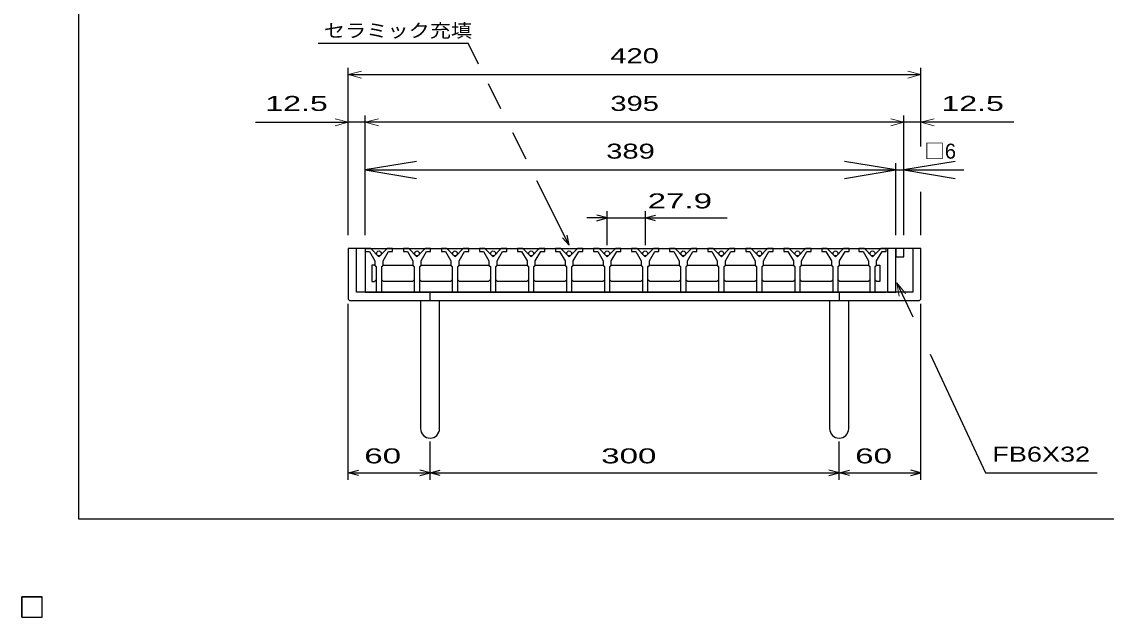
# Model space of a CAD drawing. Units: millimetres, scale not verified. Extents: x -910 to 862, y -642 to 530.
# Drawn here: x -910 to -115, y -642 to -206 of the extents above; entities that cross this region are included whole.
import ezdxf
from ezdxf.enums import TextEntityAlignment as Align

# ---------------------------------------------------------------- set-up
doc = ezdxf.new("R2010")
doc.units = ezdxf.units.MM
doc.header["$LTSCALE"] = 5
for name, color, linetype, lineweight in [('0_2', 150, 'Continuous', 25), ('16', 3, 'Continuous', 25), ('17', 3, 'Continuous', 25), ('19', 6, 'Continuous', 25), ('22', 4, 'Continuous', 25)]:
    doc.layers.add(name, color=color, linetype=linetype, lineweight=lineweight)
doc.styles.add('ベクトル', font='')
doc.styles.get('ベクトル').set_extended_font_data('ベクトル')

# ---------------------------------------------------------------- blocks, each defined once
blk = doc.blocks.new('open_arrow')
at = {"color": 0, "linetype": 'Continuous', "lineweight": -2}
blk.add_lwpolyline([(7.5, 1.25), (0, 0), (7.5, -1.25)], dxfattribs=at)

msp = doc.modelspace()

# ---------------------------------------------------------------- linework, layer by layer
at = {"layer": '0_2'}
for p, q in [((-868, -570.5), (-868, 529.5)), ((862, -570.5), (-868, -570.5))]:
    msp.add_line(p, q, dxfattribs=at)
at = {"layer": '16'}
for p, q in [((-658, -372.09), (-658, -374.09)), ((-654, -372.09), (-658, -372.09)), ((-658, -372.09), (-276, -372.09)), ((-658, -372.09), (-658, -404.09)), ((-648, -378.09), (-654, -372.09)), ((-642, -372.09), (-648, -378.09)), ((-638, -372.09), (-642, -372.09)), ((-638, -374.09), (-638, -372.09)), ((-630.1, -372.09), (-630.1, -374.09)), ((-626.1, -372.09), (-630.1, -372.09)), ((-620.1, -378.09), (-626.1, -372.09)), ((-614.1, -372.09), (-620.1, -378.09)), ((-610.1, -372.09), (-614.1, -372.09)), ((-610.1, -374.09), (-610.1, -372.09)), ((-602.2, -372.09), (-602.2, -374.09)), ((-598.2, -372.09), (-602.2, -372.09)), ((-592.2, -378.09), (-598.2, -372.09)), ((-586.2, -372.09), (-592.2, -378.09)), ((-582.2, -372.09), (-586.2, -372.09)), ((-582.2, -374.09), (-582.2, -372.09)), ((-574.3, -372.09), (-574.3, -374.09)), ((-570.3, -372.09), (-574.3, -372.09)), ((-564.3, -378.09), (-570.3, -372.09)), ((-558.3, -372.09), (-564.3, -378.09)), ((-554.3, -372.09), (-558.3, -372.09)), ((-554.3, -374.09), (-554.3, -372.09)), ((-546.4, -372.09), (-546.4, -374.09)), ((-542.4, -372.09), (-546.4, -372.09)), ((-536.4, -378.09), (-542.4, -372.09)), ((-530.4, -372.09), (-536.4, -378.09)), ((-526.4, -372.09), (-530.4, -372.09)), ((-526.4, -374.09), (-526.4, -372.09)), ((-518.5, -372.09), (-518.5, -374.09)), ((-514.5, -372.09), (-518.5, -372.09)), ((-508.5, -378.09), (-514.5, -372.09)), ((-502.5, -372.09), (-508.5, -378.09)), ((-498.5, -372.09), (-502.5, -372.09)), ((-498.5, -374.09), (-498.5, -372.09)), ((-490.6, -372.09), (-490.6, -374.09)), ((-486.6, -372.09), (-490.6, -372.09)), ((-480.6, -378.09), (-486.6, -372.09)), ((-474.6, -372.09), (-480.6, -378.09)), ((-470.6, -372.09), (-474.6, -372.09)), ((-470.6, -374.09), (-470.6, -372.09)), ((-462.7, -372.09), (-462.7, -374.09)), ((-458.7, -372.09), (-462.7, -372.09)), ((-452.7, -378.09), (-458.7, -372.09)), ((-446.7, -372.09), (-452.7, -378.09)), ((-442.7, -372.09), (-446.7, -372.09)), ((-442.7, -374.09), (-442.7, -372.09)), ((-434.8, -372.09), (-434.8, -374.09)), ((-430.8, -372.09), (-434.8, -372.09)), ((-424.8, -378.09), (-430.8, -372.09)), ((-418.8, -372.09), (-424.8, -378.09)), ((-414.8, -372.09), (-418.8, -372.09)), ((-414.8, -374.09), (-414.8, -372.09)), ((-406.9, -372.09), (-406.9, -374.09)), ((-402.9, -372.09), (-406.9, -372.09)), ((-396.9, -378.09), (-402.9, -372.09)), ((-390.9, -372.09), (-396.9, -378.09)), ((-386.9, -372.09), (-390.9, -372.09)), ((-386.9, -374.09), (-386.9, -372.09)), ((-379, -372.09), (-379, -374.09)), ((-375, -372.09), (-379, -372.09)), ((-369, -378.09), (-375, -372.09)), ((-363, -372.09), (-369, -378.09)), ((-359, -372.09), (-363, -372.09)), ((-359, -374.09), (-359, -372.09)), ((-351.1, -372.09), (-351.1, -374.09)), ((-347.1, -372.09), (-351.1, -372.09)), ((-341.1, -378.09), (-347.1, -372.09)), ((-335.1, -372.09), (-341.1, -378.09)), ((-331.1, -372.09), (-335.1, -372.09)), ((-331.1, -374.09), (-331.1, -372.09)), ((-323.2, -372.09), (-323.2, -374.09)), ((-319.2, -372.09), (-323.2, -372.09)), ((-313.2, -378.09), (-319.2, -372.09)), ((-307.2, -372.09), (-313.2, -378.09)), ((-303.2, -372.09), (-307.2, -372.09)), ((-303.2, -374.09), (-303.2, -372.09)), ((-296, -372.09), (-296, -374.09)), ((-292, -372.09), (-296, -372.09)), ((-286, -378.09), (-292, -372.09)), ((-280, -372.09), (-286, -378.09)), ((-276, -372.09), (-280, -372.09)), ((-276, -374.09), (-276, -372.09)), ((-658, -374.09), (-655, -374.09)), ((-655, -374.09), (-651, -381.09)), ((-651, -381.09), (-651, -384.09)), ((-645, -381.09), (-641, -374.09)), ((-645, -384.09), (-645, -381.09)), ((-641, -374.09), (-638, -374.09)), ((-630.1, -374.09), (-627.1, -374.09)), ((-627.1, -374.09), (-623.1, -381.09)), ((-623.1, -381.09), (-623.1, -384.09)), ((-617.1, -381.09), (-613.1, -374.09)), ((-617.1, -384.09), (-617.1, -381.09)), ((-613.1, -374.09), (-610.1, -374.09)), ((-602.2, -374.09), (-599.2, -374.09)), ((-599.2, -374.09), (-595.2, -381.09)), ((-595.2, -381.09), (-595.2, -384.09)), ((-589.2, -381.09), (-585.2, -374.09)), ((-589.2, -384.09), (-589.2, -381.09)), ((-585.2, -374.09), (-582.2, -374.09)), ((-574.3, -374.09), (-571.3, -374.09)), ((-571.3, -374.09), (-567.3, -381.09)), ((-567.3, -381.09), (-567.3, -384.09)), ((-561.3, -381.09), (-557.3, -374.09)), ((-561.3, -384.09), (-561.3, -381.09)), ((-557.3, -374.09), (-554.3, -374.09)), ((-546.4, -374.09), (-543.4, -374.09)), ((-543.4, -374.09), (-539.4, -381.09)), ((-539.4, -381.09), (-539.4, -384.09)), ((-533.4, -381.09), (-529.4, -374.09)), ((-533.4, -384.09), (-533.4, -381.09)), ((-529.4, -374.09), (-526.4, -374.09)), ((-518.5, -374.09), (-515.5, -374.09)), ((-515.5, -374.09), (-511.5, -381.09)), ((-511.5, -381.09), (-511.5, -384.09)), ((-505.5, -381.09), (-501.5, -374.09)), ((-505.5, -384.09), (-505.5, -381.09)), ((-501.5, -374.09), (-498.5, -374.09)), ((-490.6, -374.09), (-487.6, -374.09)), ((-487.6, -374.09), (-483.6, -381.09)), ((-483.6, -381.09), (-483.6, -384.09)), ((-477.6, -381.09), (-473.6, -374.09)), ((-477.6, -384.09), (-477.6, -381.09)), ((-473.6, -374.09), (-470.6, -374.09)), ((-462.7, -374.09), (-459.7, -374.09)), ((-459.7, -374.09), (-455.7, -381.09)), ((-455.7, -381.09), (-455.7, -384.09)), ((-449.7, -381.09), (-445.7, -374.09)), ((-449.7, -384.09), (-449.7, -381.09)), ((-445.7, -374.09), (-442.7, -374.09)), ((-434.8, -374.09), (-431.8, -374.09)), ((-431.8, -374.09), (-427.8, -381.09)), ((-427.8, -381.09), (-427.8, -384.09)), ((-421.8, -381.09), (-417.8, -374.09)), ((-421.8, -384.09), (-421.8, -381.09)), ((-417.8, -374.09), (-414.8, -374.09)), ((-406.9, -374.09), (-403.9, -374.09)), ((-403.9, -374.09), (-399.9, -381.09)), ((-399.9, -381.09), (-399.9, -384.09)), ((-393.9, -381.09), (-389.9, -374.09)), ((-393.9, -384.09), (-393.9, -381.09)), ((-389.9, -374.09), (-386.9, -374.09)), ((-379, -374.09), (-376, -374.09)), ((-376, -374.09), (-372, -381.09)), ((-372, -381.09), (-372, -384.09)), ((-366, -381.09), (-362, -374.09)), ((-366, -384.09), (-366, -381.09)), ((-362, -374.09), (-359, -374.09)), ((-351.1, -374.09), (-348.1, -374.09)), ((-348.1, -374.09), (-344.1, -381.09)), ((-344.1, -381.09), (-344.1, -384.09)), ((-338.1, -381.09), (-334.1, -374.09)), ((-338.1, -384.09), (-338.1, -381.09)), ((-334.1, -374.09), (-331.1, -374.09)), ((-323.2, -374.09), (-320.2, -374.09)), ((-320.2, -374.09), (-316.2, -381.09)), ((-316.2, -381.09), (-316.2, -384.09)), ((-310.2, -381.09), (-306.2, -374.09)), ((-310.2, -384.09), (-310.2, -381.09)), ((-306.2, -374.09), (-303.2, -374.09)), ((-296, -374.09), (-293, -374.09)), ((-293, -374.09), (-289, -381.09)), ((-289, -381.09), (-289, -384.09)), ((-283, -381.09), (-279, -374.09)), ((-283, -384.09), (-283, -381.09)), ((-279, -374.09), (-276, -374.09)), ((-651.25, -384.09), (-653.25, -384.09)), ((-653.25, -384.09), (-653.25, -396.09)), ((-650.25, -385.09), (-651.25, -384.09)), ((-651, -384.09), (-650, -385.09)), ((-650, -385.09), (-650, -404.09)), ((-646, -385.09), (-645, -384.09)), ((-646, -404.09), (-646, -385.09)), ((-645.75, -385.09), (-644.75, -384.09)), ((-644.75, -384.09), (-623.35, -384.09)), ((-623.35, -384.09), (-622.35, -385.09)), ((-623.1, -384.09), (-622.1, -385.09)), ((-622.1, -385.09), (-622.1, -404.09)), ((-618.1, -385.09), (-617.1, -384.09)), ((-618.1, -404.09), (-618.1, -385.09)), ((-617.85, -385.09), (-616.85, -384.09)), ((-616.85, -384.09), (-595.45, -384.09)), ((-595.45, -384.09), (-594.45, -385.09)), ((-595.2, -384.09), (-594.2, -385.09)), ((-594.2, -385.09), (-594.2, -404.09)), ((-590.2, -385.09), (-589.2, -384.09)), ((-590.2, -404.09), (-590.2, -385.09)), ((-589.95, -385.09), (-588.95, -384.09)), ((-588.95, -384.09), (-567.55, -384.09)), ((-567.55, -384.09), (-566.55, -385.09)), ((-567.3, -384.09), (-566.3, -385.09)), ((-566.3, -385.09), (-566.3, -404.09)), ((-562.3, -385.09), (-561.3, -384.09)), ((-562.3, -404.09), (-562.3, -385.09)), ((-562.05, -385.09), (-561.05, -384.09)), ((-561.05, -384.09), (-539.65, -384.09)), ((-539.65, -384.09), (-538.65, -385.09)), ((-539.4, -384.09), (-538.4, -385.09)), ((-538.4, -385.09), (-538.4, -404.09)), ((-534.4, -385.09), (-533.4, -384.09)), ((-534.4, -404.09), (-534.4, -385.09)), ((-534.15, -385.09), (-533.15, -384.09)), ((-533.15, -384.09), (-511.75, -384.09)), ((-511.75, -384.09), (-510.75, -385.09)), ((-511.5, -384.09), (-510.5, -385.09)), ((-510.5, -385.09), (-510.5, -404.09)), ((-506.5, -385.09), (-505.5, -384.09)), ((-506.5, -404.09), (-506.5, -385.09)), ((-506.25, -385.09), (-505.25, -384.09)), ((-505.25, -384.09), (-483.85, -384.09)), ((-483.85, -384.09), (-482.85, -385.09)), ((-483.6, -384.09), (-482.6, -385.09)), ((-482.6, -385.09), (-482.6, -404.09)), ((-478.6, -385.09), (-477.6, -384.09)), ((-478.6, -404.09), (-478.6, -385.09)), ((-478.35, -385.09), (-477.35, -384.09)), ((-477.35, -384.09), (-455.95, -384.09)), ((-455.95, -384.09), (-454.95, -385.09)), ((-455.7, -384.09), (-454.7, -385.09)), ((-454.7, -385.09), (-454.7, -404.09)), ((-450.7, -385.09), (-449.7, -384.09)), ((-450.7, -404.09), (-450.7, -385.09)), ((-450.45, -385.09), (-449.45, -384.09)), ((-449.45, -384.09), (-428.05, -384.09)), ((-428.05, -384.09), (-427.05, -385.09)), ((-427.8, -384.09), (-426.8, -385.09)), ((-426.8, -385.09), (-426.8, -404.09)), ((-422.8, -385.09), (-421.8, -384.09)), ((-422.8, -404.09), (-422.8, -385.09)), ((-422.55, -385.09), (-421.55, -384.09)), ((-421.55, -384.09), (-400.15, -384.09)), ((-400.15, -384.09), (-399.15, -385.09)), ((-399.9, -384.09), (-398.9, -385.09)), ((-398.9, -385.09), (-398.9, -404.09)), ((-394.9, -385.09), (-393.9, -384.09)), ((-394.9, -404.09), (-394.9, -385.09)), ((-394.65, -385.09), (-393.65, -384.09)), ((-393.65, -384.09), (-372.25, -384.09)), ((-372.25, -384.09), (-371.25, -385.09)), ((-372, -384.09), (-371, -385.09)), ((-371, -385.09), (-371, -404.09)), ((-367, -385.09), (-366, -384.09)), ((-367, -404.09), (-367, -385.09)), ((-366.75, -385.09), (-365.75, -384.09)), ((-365.75, -384.09), (-344.35, -384.09)), ((-344.35, -384.09), (-343.35, -385.09)), ((-344.1, -384.09), (-343.1, -385.09)), ((-343.1, -385.09), (-343.1, -404.09)), ((-339.1, -385.09), (-338.1, -384.09)), ((-339.1, -404.09), (-339.1, -385.09)), ((-338.85, -385.09), (-337.85, -384.09)), ((-337.85, -384.09), (-316.45, -384.09)), ((-316.45, -384.09), (-315.45, -385.09)), ((-316.2, -384.09), (-315.2, -385.09)), ((-315.2, -385.09), (-315.2, -404.09)), ((-311.2, -385.09), (-310.2, -384.09)), ((-311.2, -404.09), (-311.2, -385.09)), ((-310.95, -385.09), (-309.95, -384.09)), ((-309.95, -384.09), (-289.25, -384.09)), ((-289.25, -384.09), (-288.25, -385.09)), ((-289, -384.09), (-288, -385.09)), ((-288, -385.09), (-288, -404.09)), ((-284, -385.09), (-283, -384.09)), ((-284, -404.09), (-284, -385.09)), ((-283.75, -385.09), (-282.75, -384.09)), ((-282.75, -384.09), (-280.75, -384.09)), ((-280.75, -384.09), (-280.75, -396.09)), ((-653.25, -396.09), (-651.25, -396.09)), ((-651.25, -396.09), (-650.25, -395.09)), ((-644.75, -396.09), (-645.75, -395.09)), ((-623.35, -396.09), (-644.75, -396.09)), ((-622.35, -395.09), (-623.35, -396.09)), ((-616.85, -396.09), (-617.85, -395.09)), ((-595.45, -396.09), (-616.85, -396.09)), ((-594.45, -395.09), (-595.45, -396.09)), ((-588.95, -396.09), (-589.95, -395.09)), ((-567.55, -396.09), (-588.95, -396.09)), ((-566.55, -395.09), (-567.55, -396.09)), ((-561.05, -396.09), (-562.05, -395.09)), ((-539.65, -396.09), (-561.05, -396.09)), ((-538.65, -395.09), (-539.65, -396.09)), ((-533.15, -396.09), (-534.15, -395.09)), ((-511.75, -396.09), (-533.15, -396.09)), ((-510.75, -395.09), (-511.75, -396.09)), ((-505.25, -396.09), (-506.25, -395.09)), ((-483.85, -396.09), (-505.25, -396.09)), ((-482.85, -395.09), (-483.85, -396.09)), ((-477.35, -396.09), (-478.35, -395.09)), ((-455.95, -396.09), (-477.35, -396.09)), ((-454.95, -395.09), (-455.95, -396.09)), ((-449.45, -396.09), (-450.45, -395.09)), ((-428.05, -396.09), (-449.45, -396.09)), ((-427.05, -395.09), (-428.05, -396.09)), ((-421.55, -396.09), (-422.55, -395.09)), ((-400.15, -396.09), (-421.55, -396.09)), ((-399.15, -395.09), (-400.15, -396.09)), ((-393.65, -396.09), (-394.65, -395.09)), ((-372.25, -396.09), (-393.65, -396.09)), ((-371.25, -395.09), (-372.25, -396.09)), ((-365.75, -396.09), (-366.75, -395.09)), ((-344.35, -396.09), (-365.75, -396.09)), ((-343.35, -395.09), (-344.35, -396.09)), ((-337.85, -396.09), (-338.85, -395.09)), ((-316.45, -396.09), (-337.85, -396.09)), ((-315.45, -395.09), (-316.45, -396.09)), ((-309.95, -396.09), (-310.95, -395.09)), ((-289.25, -396.09), (-309.95, -396.09)), ((-288.25, -395.09), (-289.25, -396.09)), ((-282.75, -396.09), (-283.75, -395.09)), ((-280.75, -396.09), (-282.75, -396.09)), ((-658, -404.09), (-276, -404.09)), ((-650, -404.09), (-646, -404.09)), ((-622.1, -404.09), (-618.1, -404.09)), ((-594.2, -404.09), (-590.2, -404.09)), ((-566.3, -404.09), (-562.3, -404.09)), ((-538.4, -404.09), (-534.4, -404.09)), ((-510.5, -404.09), (-506.5, -404.09)), ((-482.6, -404.09), (-478.6, -404.09)), ((-454.7, -404.09), (-450.7, -404.09)), ((-426.8, -404.09), (-422.8, -404.09)), ((-398.9, -404.09), (-394.9, -404.09)), ((-371, -404.09), (-367, -404.09)), ((-343.1, -404.09), (-339.1, -404.09)), ((-315.2, -404.09), (-311.2, -404.09)), ((-288, -404.09), (-284, -404.09)), ((-910, -627.5), (-895, -627.5)), ((-910, -642.5), (-910, -627.5)), ((-910, -627.5), (-895, -627.5)), ((-910, -642.5), (-910, -627.5)), ((-910, -627.5), (-895, -627.5)), ((-910, -642.5), (-910, -627.5)), ((-910, -627.5), (-895, -627.5)), ((-910, -642.5), (-910, -627.5)), ((-910, -627.5), (-895, -627.5)), ((-910, -642.5), (-910, -627.5)), ((-895, -642.5), (-895, -627.5)), ((-895, -642.5), (-895, -627.5)), ((-895, -642.5), (-895, -627.5)), ((-895, -642.5), (-895, -627.5)), ((-895, -642.5), (-895, -627.5)), ((-910, -642.5), (-895, -642.5)), ((-910, -642.5), (-895, -642.5)), ((-910, -642.5), (-895, -642.5)), ((-910, -642.5), (-895, -642.5)), ((-910, -642.5), (-895, -642.5))]:
    msp.add_line(p, q, dxfattribs=at)
for centre in [(-648, -375.59), (-620.1, -375.59), (-592.2, -375.59), (-564.3, -375.59), (-536.4, -375.59), (-508.5, -375.59), (-480.6, -375.59), (-452.7, -375.59), (-424.8, -375.59), (-396.9, -375.59), (-369, -375.59), (-341.1, -375.59), (-313.2, -375.59), (-286, -375.59)]:
    msp.add_circle(centre, 1.8, dxfattribs=at)
at = {"layer": '17'}
for p, q in [((-275, -372.09), (-275, -404.09)), ((-269, -372.09), (-275, -372.09)), ((-269, -404.09), (-269, -372.09)), ((-269, -372.09), (-269, -378.09)), ((-263, -372.09), (-269, -372.09)), ((-263, -378.09), (-263, -372.09)), ((-269, -378.09), (-263, -378.09)), ((-275, -404.09), (-269, -404.09))]:
    msp.add_line(p, q, dxfattribs=at)
at = {"layer": '19'}
for p, q in [((-658, -372.09), (-670.5, -372.09)), ((-670.5, -372.09), (-670.5, -409.09)), ((-664.5, -404.09), (-664.5, -372.09)), ((-275, -372.09), (-276, -372.09)), ((-250.5, -372.09), (-263, -372.09)), ((-256.5, -372.09), (-256.5, -404.09)), ((-250.5, -409.09), (-250.5, -372.09)), ((-256.5, -404.09), (-664.5, -404.09)), ((-610.5, -410.09), (-610.5, -404.09)), ((-310.5, -404.09), (-310.5, -410.09)), ((-670.5, -409.09), (-669.5, -410.09)), ((-669.5, -410.09), (-251.5, -410.09)), ((-617.5, -410.09), (-617.5, -504.09)), ((-603.5, -504.09), (-603.5, -410.09)), ((-317.5, -410.09), (-317.5, -504.09)), ((-303.5, -504.09), (-303.5, -410.09)), ((-251.5, -410.09), (-250.5, -409.09))]:
    msp.add_line(p, q, dxfattribs=at)
for centre in [(-610.5, -504.09), (-310.5, -504.09)]:
    msp.add_arc(centre, 7, 180, 0, dxfattribs=at)
at = {"layer": '22'}
for p, q in [((-692.603, -221.384), (-582.603, -221.384)), ((-574.901, -236.787), (-582.603, -221.384)), ((-670.5, -352.09), (-670.5, -239.387)), ((-670.5, -244.387), (-250.5, -244.387)), ((-250.5, -297.12), (-250.5, -239.387)), ((-558.523, -269.544), (-567.692, -251.205)), ((-670.5, -362.09), (-670.5, -274.387)), ((-658, -352.09), (-658, -274.387)), ((-263, -352.09), (-263, -274.387)), ((-250.5, -297.12), (-250.5, -274.387)), ((-738.5, -279.387), (-670.5, -279.387)), ((-658, -279.387), (-670.5, -279.387)), ((-263, -279.387), (-658, -279.387)), ((-250.5, -279.387), (-263, -279.387)), ((-182.5, -279.387), (-250.5, -279.387)), ((-540.084, -306.421), (-549.745, -287.099)), ((-658, -362.09), (-658, -309.387)), ((-269, -362.09), (-269, -309.387)), ((-269, -362.09), (-269, -309.387)), ((-263, -362.09), (-263, -309.387)), ((-658, -314.387), (-269, -314.387)), ((-269, -314.387), (-219, -314.387)), ((-508.5, -369.59), (-532.096, -322.397)), ((-250.5, -362.09), (-250.5, -330.509)), ((-480.6, -349.59), (-495.6, -349.59)), ((-480.6, -349.59), (-488.1, -347.59)), ((-488.1, -351.59), (-480.6, -349.59)), ((-480.6, -369.59), (-480.6, -344.59)), ((-480.6, -349.59), (-452.7, -349.59)), ((-452.7, -344.59), (-452.7, -369.59)), ((-452.7, -349.59), (-445.2, -347.59)), ((-445.2, -351.59), (-452.7, -349.59)), ((-452.7, -349.59), (-392.7, -349.59)), ((-508.5, -369.59), (-513.5, -364.09)), ((-508.5, -369.59), (-510, -362.29)), ((-268.191, -397.22), (-256.564, -422.152)), ((-670.5, -541.59), (-670.5, -412.59)), ((-250.5, -541.59), (-250.5, -412.59)), ((-243.822, -449.479), (-203.186, -536.623)), ((-610.5, -541.59), (-610.5, -513.59)), ((-310.5, -541.59), (-310.5, -513.59)), ((-670.5, -536.59), (-663, -534.59)), ((-663, -538.59), (-670.5, -536.59)), ((-670.5, -536.59), (-610.5, -536.59)), ((-610.5, -536.59), (-618, -534.59)), ((-618, -538.59), (-610.5, -536.59)), ((-610.5, -536.59), (-603, -534.59)), ((-603, -538.59), (-610.5, -536.59)), ((-610.5, -536.59), (-310.5, -536.59)), ((-310.5, -536.59), (-318, -534.59)), ((-318, -538.59), (-310.5, -536.59)), ((-310.5, -536.59), (-303, -534.59)), ((-303, -538.59), (-310.5, -536.59)), ((-310.5, -536.59), (-250.5, -536.59)), ((-250.5, -536.59), (-258, -534.59)), ((-258, -538.59), (-250.5, -536.59)), ((-203.186, -536.623), (-121.186, -536.623)), ((-895, -627.5), (-910, -627.5)), ((-910, -627.5), (-910, -642.5)), ((-895, -627.5), (-910, -627.5)), ((-910, -627.5), (-910, -642.5)), ((-895, -627.5), (-910, -627.5)), ((-910, -627.5), (-910, -642.5)), ((-895, -642.5), (-895, -627.5)), ((-895, -642.5), (-895, -627.5)), ((-895, -642.5), (-895, -627.5)), ((-910, -642.5), (-895, -642.5)), ((-910, -642.5), (-895, -642.5)), ((-910, -642.5), (-895, -642.5))]:
    msp.add_line(p, q, dxfattribs=at)
at = {"layer": '22', "lineweight": 13}
for p, q in [((-660.841, -241.799), (-670.5, -244.387)), ((-670.5, -244.387), (-660.841, -246.976)), ((-250.5, -244.387), (-260.159, -241.799)), ((-260.159, -246.976), (-250.5, -244.387)), ((-670.5, -279.387), (-680.159, -276.799)), ((-648.341, -276.799), (-658, -279.387)), ((-263, -279.387), (-272.659, -276.799)), ((-240.841, -276.799), (-250.5, -279.387)), ((-680.159, -281.976), (-670.5, -279.387)), ((-658, -279.387), (-648.341, -281.976)), ((-272.659, -281.976), (-263, -279.387)), ((-250.5, -279.387), (-240.841, -281.976)), ((-261.763, -404.88), (-268.191, -397.22)), ((-268.191, -397.22), (-266.454, -407.068))]:
    msp.add_line(p, q, dxfattribs=at)
at = {"layer": '22', "color": 2}
for p, q in [((-895, -627.5), (-910, -627.5)), ((-910, -627.5), (-910, -642.5)), ((-895, -627.5), (-910, -627.5)), ((-910, -627.5), (-910, -642.5)), ((-895, -627.5), (-910, -627.5)), ((-910, -627.5), (-910, -642.5)), ((-895, -642.5), (-895, -627.5)), ((-895, -642.5), (-895, -627.5)), ((-895, -642.5), (-895, -627.5)), ((-910, -642.5), (-895, -642.5)), ((-910, -642.5), (-895, -642.5)), ((-910, -642.5), (-895, -642.5))]:
    msp.add_line(p, q, dxfattribs=at)

# ---------------------------------------------------------------- block references
at = {"layer": '22', "xscale": 5, "yscale": 5}
for p in [(-658, -314.387), (-263, -314.387)]:
    msp.add_blockref('open_arrow', p, dxfattribs=at)
at = {"layer": '22', "xscale": 5, "yscale": 5, "rotation": 180}
msp.add_blockref('open_arrow', (-269, -314.387), dxfattribs=at)

# ---------------------------------------------------------------- texts
at = {"layer": '22', "color": 2, "style": 'ベクトル'}
for s, height, width, p in [('セラミック充填', 9.897, 1.15, (-688.353, -212.134)), (' 27.9 ', 11, 1.65, (-457.7, -337.09)), (' 60 ', 11, 1.65, (-665.5, -524.09)), (' 300 ', 11, 1.65, (-491.75, -524.09)), (' 60 ', 11, 1.65, (-305.5, -524.09))]:
    msp.add_text(s, height=height, dxfattribs=dict(at, width=width)).set_placement(p, align=Align.MIDDLE_LEFT)
at = {"layer": '22', "color": 2, "style": 'ベクトル', "width": 1.45}
for s, p in [('420', (-460.5, -239.387)), ('395', (-460.5, -274.387))]:
    msp.add_text(s, height=11, dxfattribs=at).set_placement(p, align=Align.BOTTOM_CENTER)
at = {"layer": '22', "color": 2, "style": 'ベクトル', "width": 1.6}
msp.add_text('12.5', height=11, dxfattribs=at).set_placement((-685.5, -274.387), align=Align.BOTTOM_RIGHT)
at = {"layer": '22', "color": 2, "style": 'ベクトル'}
for s, width, p in [('12.5', 1.6, (-235.5, -274.387)), ('FB6X32', 1.35, (-198.186, -531.623))]:
    msp.add_text(s, height=11, dxfattribs=dict(at, width=width)).set_placement(p, align=Align.BOTTOM_LEFT)
at = {"layer": '22', "style": 'ベクトル', "width": 1.45}
msp.add_text('389', height=11, dxfattribs=at).set_placement((-463.5, -309.387), align=Align.BOTTOM_CENTER)
at = {"layer": '22', "style": 'ベクトル'}
msp.add_text('□6', height=11, dxfattribs=at).set_placement((-248, -309.387), align=Align.BOTTOM_LEFT)

doc.saveas('drawing.dxf')
